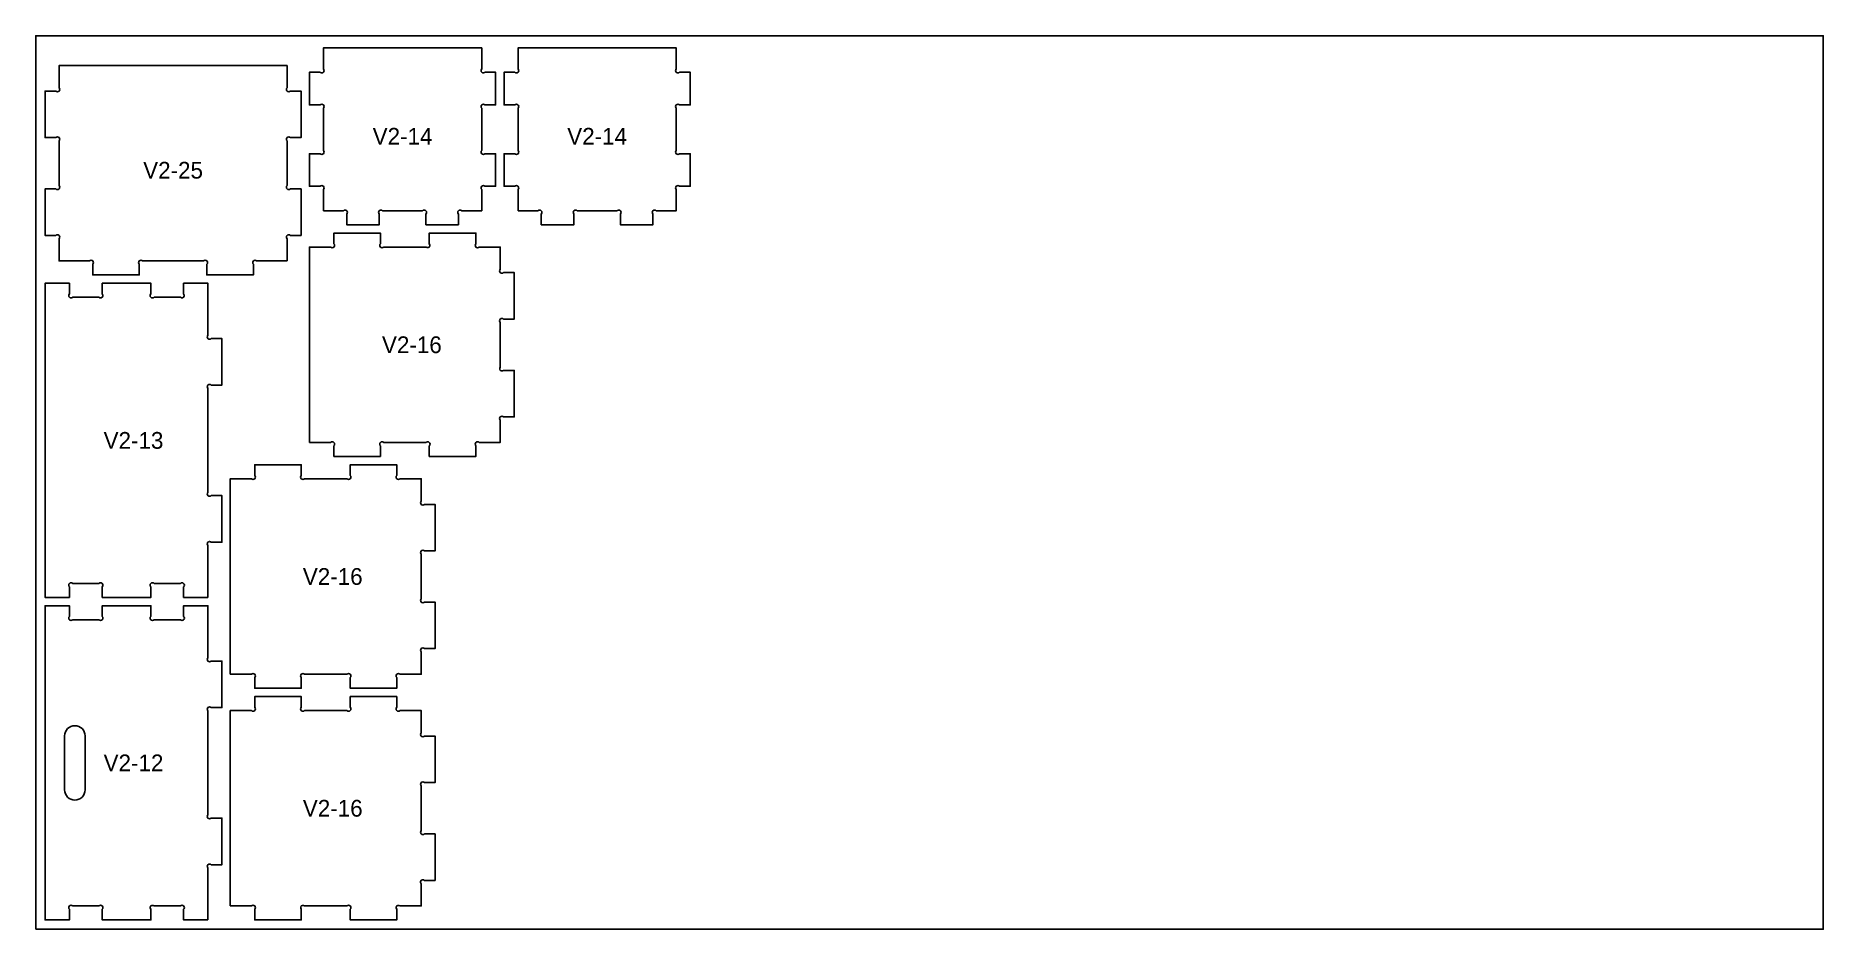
# Model space of a CAD drawing. Header units: inches. Extents: x 0 to 96, y 0 to 48.
import ezdxf
from ezdxf.enums import TextEntityAlignment as Align

# ---------------------------------------------------------------- set-up
doc = ezdxf.new("R2010")
doc.units = ezdxf.units.IN
doc.header["$MEASUREMENT"] = 0
for name, color, linetype in [('CUT_INSIDE', 5, 'Continuous'), ('CUT_OUTSIDE', 1, 'Continuous'), ('LABELS', 7, 'Continuous'), ('SHEET', 8, 'Continuous')]:
    doc.layers.add(name, color=color, linetype=linetype)

msp = doc.modelspace()

# ---------------------------------------------------------------- linework, layer by layer
at = {"layer": 'CUT_INSIDE'}
msp.add_lwpolyline([(1.55, 7.487), (1.55, 10.387, -1), (2.65, 10.387), (2.65, 7.487, -1)], format="xyb", close=True, dxfattribs=at)
at = {"layer": 'CUT_OUTSIDE'}
for points in [[(15.45, 38.6), (16.523, 38.6, -1), (16.7, 38.423), (16.7, 37.85), (18.45, 37.85), (18.45, 38.423, -1), (18.627, 38.6), (20.773, 38.6, -1), (20.95, 38.423), (20.95, 37.85), (22.7, 37.85), (22.7, 38.423, -1), (22.877, 38.6), (23.95, 38.6), (23.95, 39.736, -1), (24.127, 39.912), (24.7, 39.912), (24.7, 41.662), (24.127, 41.662, -1), (23.95, 41.839), (23.95, 44.111, -1), (24.127, 44.287), (24.7, 44.287), (24.7, 46.037), (24.127, 46.037, -1), (23.95, 46.214), (23.95, 47.35), (15.45, 47.35), (15.45, 46.214, -1), (15.273, 46.037), (14.7, 46.037), (14.7, 44.287), (15.273, 44.287, -1), (15.45, 44.111), (15.45, 41.839, -1), (15.273, 41.662), (14.7, 41.662), (14.7, 39.912), (15.273, 39.912, -1), (15.45, 39.736)], [(25.9, 38.6), (26.973, 38.6, -1), (27.15, 38.423), (27.15, 37.85), (28.9, 37.85), (28.9, 38.423, -1), (29.077, 38.6), (31.223, 38.6, -1), (31.4, 38.423), (31.4, 37.85), (33.15, 37.85), (33.15, 38.423, -1), (33.327, 38.6), (34.4, 38.6), (34.4, 39.736, -1), (34.577, 39.912), (35.15, 39.912), (35.15, 41.662), (34.577, 41.662, -1), (34.4, 41.839), (34.4, 44.111, -1), (34.577, 44.287), (35.15, 44.287), (35.15, 46.037), (34.577, 46.037, -1), (34.4, 46.214), (34.4, 47.35), (25.9, 47.35), (25.9, 46.214, -1), (25.723, 46.037), (25.15, 46.037), (25.15, 44.287), (25.723, 44.287, -1), (25.9, 44.111), (25.9, 41.839, -1), (25.723, 41.662), (25.15, 41.662), (25.15, 39.912), (25.723, 39.912, -1), (25.9, 39.736)], [(13.5, 35.9), (13.5, 37.098, -1), (13.677, 37.275), (14.25, 37.275), (14.25, 39.775), (13.677, 39.775, -1), (13.5, 39.952), (13.5, 42.348, -1), (13.677, 42.525), (14.25, 42.525), (14.25, 45.025), (13.677, 45.025, -1), (13.5, 45.202), (13.5, 46.4), (1.25, 46.4), (1.25, 45.202, -1), (1.073, 45.025), (0.5, 45.025), (0.5, 42.525), (1.073, 42.525, -1), (1.25, 42.348), (1.25, 39.952, -1), (1.073, 39.775), (0.5, 39.775), (0.5, 37.275), (1.073, 37.275, -1), (1.25, 37.098), (1.25, 35.9), (2.886, 35.9, -1), (3.062, 35.723), (3.062, 35.15), (5.562, 35.15), (5.562, 35.723, -1), (5.739, 35.9), (9.011, 35.9, -1), (9.188, 35.723), (9.188, 35.15), (11.688, 35.15), (11.688, 35.723, -1), (11.864, 35.9)], [(14.7, 26.15), (15.836, 26.15, -1), (16.012, 25.973), (16.012, 25.4), (18.512, 25.4), (18.512, 25.973, -1), (18.689, 26.15), (20.961, 26.15, -1), (21.137, 25.973), (21.137, 25.4), (23.637, 25.4), (23.637, 25.973, -1), (23.814, 26.15), (24.95, 26.15), (24.95, 27.348, -1), (25.127, 27.525), (25.7, 27.525), (25.7, 30.025), (25.127, 30.025, -1), (24.95, 30.202), (24.95, 32.598, -1), (25.127, 32.775), (25.7, 32.775), (25.7, 35.275), (25.127, 35.275, -1), (24.95, 35.452), (24.95, 36.65), (23.814, 36.65, -1), (23.637, 36.827), (23.637, 37.4), (21.137, 37.4), (21.137, 36.827, -1), (20.961, 36.65), (18.689, 36.65, -1), (18.512, 36.827), (18.512, 37.4), (16.012, 37.4), (16.012, 36.827, -1), (15.836, 36.65), (14.7, 36.65)], [(9.25, 17.825), (9.25, 20.617, -1), (9.427, 20.794), (10, 20.794), (10, 23.294), (9.427, 23.294, -1), (9.25, 23.471), (9.25, 29.054, -1), (9.427, 29.231), (10, 29.231), (10, 31.731), (9.427, 31.731, -1), (9.25, 31.908), (9.25, 34.7), (7.944, 34.7), (7.944, 34.127, -1), (7.767, 33.95), (6.358, 33.95, -1), (6.181, 34.127), (6.181, 34.7), (3.569, 34.7), (3.569, 34.127, -1), (3.392, 33.95), (1.983, 33.95, -1), (1.806, 34.127), (1.806, 34.7), (0.5, 34.7), (0.5, 17.825), (1.806, 17.825), (1.806, 18.398, -1), (1.983, 18.575), (3.392, 18.575, -1), (3.569, 18.398), (3.569, 17.825), (6.181, 17.825), (6.181, 18.398, -1), (6.358, 18.575), (7.767, 18.575, -1), (7.944, 18.398), (7.944, 17.825)], [(10.45, 13.7), (11.586, 13.7, -1), (11.762, 13.523), (11.762, 12.95), (14.262, 12.95), (14.262, 13.523, -1), (14.439, 13.7), (16.711, 13.7, -1), (16.887, 13.523), (16.887, 12.95), (19.387, 12.95), (19.387, 13.523, -1), (19.564, 13.7), (20.7, 13.7), (20.7, 14.898, -1), (20.877, 15.075), (21.45, 15.075), (21.45, 17.575), (20.877, 17.575, -1), (20.7, 17.752), (20.7, 20.148, -1), (20.877, 20.325), (21.45, 20.325), (21.45, 22.825), (20.877, 22.825, -1), (20.7, 23.002), (20.7, 24.2), (19.564, 24.2, -1), (19.387, 24.377), (19.387, 24.95), (16.887, 24.95), (16.887, 24.377, -1), (16.711, 24.2), (14.439, 24.2, -1), (14.262, 24.377), (14.262, 24.95), (11.762, 24.95), (11.762, 24.377, -1), (11.586, 24.2), (10.45, 24.2)], [(9.25, 0.5), (9.25, 3.292, -1), (9.427, 3.469), (10, 3.469), (10, 5.969), (9.427, 5.969, -1), (9.25, 6.146), (9.25, 11.729, -1), (9.427, 11.906), (10, 11.906), (10, 14.406), (9.427, 14.406, -1), (9.25, 14.583), (9.25, 17.375), (7.944, 17.375), (7.944, 16.802, -1), (7.767, 16.625), (6.358, 16.625, -1), (6.181, 16.802), (6.181, 17.375), (3.569, 17.375), (3.569, 16.802, -1), (3.392, 16.625), (1.983, 16.625, -1), (1.806, 16.802), (1.806, 17.375), (0.5, 17.375), (0.5, 0.5), (1.806, 0.5), (1.806, 1.073, -1), (1.983, 1.25), (3.392, 1.25, -1), (3.569, 1.073), (3.569, 0.5), (6.181, 0.5), (6.181, 1.073, -1), (6.358, 1.25), (7.767, 1.25, -1), (7.944, 1.073), (7.944, 0.5)], [(10.45, 1.25), (11.586, 1.25, -1), (11.762, 1.073), (11.762, 0.5), (14.262, 0.5), (14.262, 1.073, -1), (14.439, 1.25), (16.711, 1.25, -1), (16.887, 1.073), (16.887, 0.5), (19.387, 0.5), (19.387, 1.073, -1), (19.564, 1.25), (20.7, 1.25), (20.7, 2.448, -1), (20.877, 2.625), (21.45, 2.625), (21.45, 5.125), (20.877, 5.125, -1), (20.7, 5.302), (20.7, 7.698, -1), (20.877, 7.875), (21.45, 7.875), (21.45, 10.375), (20.877, 10.375, -1), (20.7, 10.552), (20.7, 11.75), (19.564, 11.75, -1), (19.387, 11.927), (19.387, 12.5), (16.887, 12.5), (16.887, 11.927, -1), (16.711, 11.75), (14.439, 11.75, -1), (14.262, 11.927), (14.262, 12.5), (11.762, 12.5), (11.762, 11.927, -1), (11.586, 11.75), (10.45, 11.75)]]:
    msp.add_lwpolyline(points, format="xyb", close=True, dxfattribs=at)
at = {"layer": 'SHEET'}
msp.add_lwpolyline([(0, 0), (96, 0), (96, 48), (0, 48)], close=True, dxfattribs=at)

# ---------------------------------------------------------------- texts
at = {"layer": 'LABELS'}
for s, p in [('V2-14', (19.7, 42.6)), ('V2-14', (30.15, 42.6)), ('V2-25', (7.375, 40.775)), ('V2-16', (20.2, 31.4)), ('V2-13', (5.25, 26.262)), ('V2-16', (15.95, 18.95)), ('V2-12', (5.25, 8.938)), ('V2-16', (15.95, 6.5))]:
    msp.add_text(s, height=0.9, dxfattribs=at).set_placement(p, align=Align.MIDDLE_CENTER)

doc.saveas('drawing.dxf')
